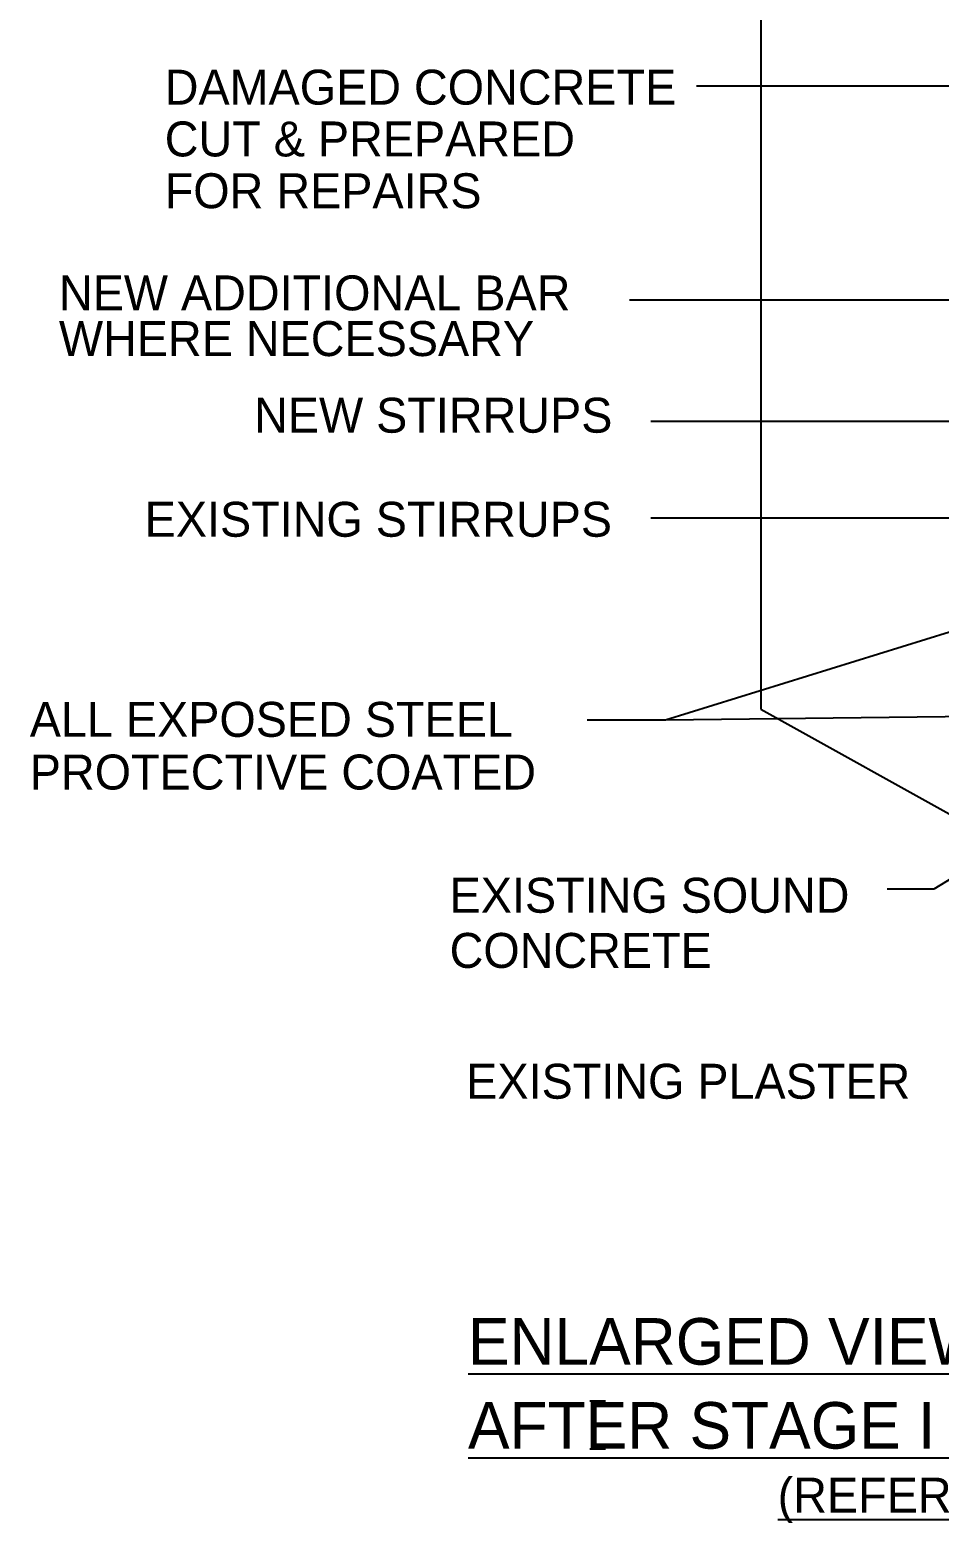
# Model space of a CAD drawing. Header units: millimetres. Extents: x -8855 to 105318, y -17958 to 67465.
# Drawn here: x 42841 to 47525, y 53558 to 61254 of the extents above; entities that cross this region are included whole.
import ezdxf

# ---------------------------------------------------------------- set-up
doc = ezdxf.new("R2010")
doc.units = ezdxf.units.MM
doc.header["$LTSCALE"] = 25
doc.layers.add('DIM', color=5, linetype='Continuous')
doc.layers.add('TEXT', color=2, linetype='Continuous')
doc.styles.add('ROMANS', font='stylu.ttf')

msp = doc.modelspace()

# ---------------------------------------------------------------- linework, layer by layer
for p, q in [((46606.1987, 63206.58166), (46606.1987, 57753.55838)), ((46606.1987, 57753.55838), (48191.93974, 56869.56986))]:
    msp.add_line(p, q)
at = {"layer": 'DIM'}
for p, q in [((47441.15556, 60963.78224), (46274.47759, 60963.78224)), ((47621.15556, 60963.78224), (46289.51213, 60963.78224)), ((49590.878, 59860.70638), (45929.15295, 59860.70638)), ((49331.10585, 59235.48082), (46038.82171, 59235.48082)), ((49468.71164, 58736.81916), (46038.82171, 58736.81916)), ((48908.38959, 58563.07683), (46115.52576, 57695.99312)), ((49764.07551, 57739.56352), (46115.52576, 57695.99312)), ((46115.52576, 57695.99312), (45711.41049, 57695.99312)), ((48863.30243, 57662.32691), (47497.01107, 56824.69322)), ((47497.01107, 56824.69322), (47256.2589, 56824.69322))]:
    msp.add_line(p, q, dxfattribs=at)
at = {"layer": 'TEXT'}
for p, q in [((45726.20274, 54188.4492), (45805.87634, 54188.4492)), ((45726.20274, 53940.90272), (45805.87634, 53940.90272))]:
    msp.add_line(p, q, dxfattribs=at)

# ---------------------------------------------------------------- texts
at = {"layer": 'TEXT', "style": 'ROMANS'}
for s, height, p in [('DAMAGED CONCRETE', 180, (43535.64407, 60868.4682)), ('CUT & PREPARED ', 180, (43535.64407, 60601.5592)), ('FOR REPAIRS', 180, (43535.64407, 60334.6502)), ('NEW ADDITIONAL BAR ', 180, (42990.78578, 59808.20638)), ('WHERE NECESSARY', 180, (42990.78578, 59572.61695)), ('NEW STIRRUPS', 180, (43996.16756, 59177.71101)), ('EXISTING STIRRUPS', 180, (43432.27927, 58641.50512)), ('ALL EXPOSED STEEL', 180, (42840.55639, 57610.39051)), ('PROTECTIVE COATED', 180, (42840.55639, 57338.8766)), ('EXISTING SOUND', 180, (45003.10655, 56703.79307)), ('CONCRETE', 180, (45003.10655, 56419.58058)), ('EXISTING PLASTER', 180, (45088.87861, 55745.24547)), ('%%UENLARGED VIEW OF DAMAGED ARA', 240, (45097.83901, 54374.69968)), ('%%UAFTER STAGE I & II OF REPAIRS', 240, (45097.83901, 53941.91114)), ('%%U(REFER DWG. NO. 04)', 180, (46692.99158, 53612.16731))]:
    msp.add_text(s, height=height, dxfattribs=at).set_placement(p)

doc.saveas('drawing.dxf')
